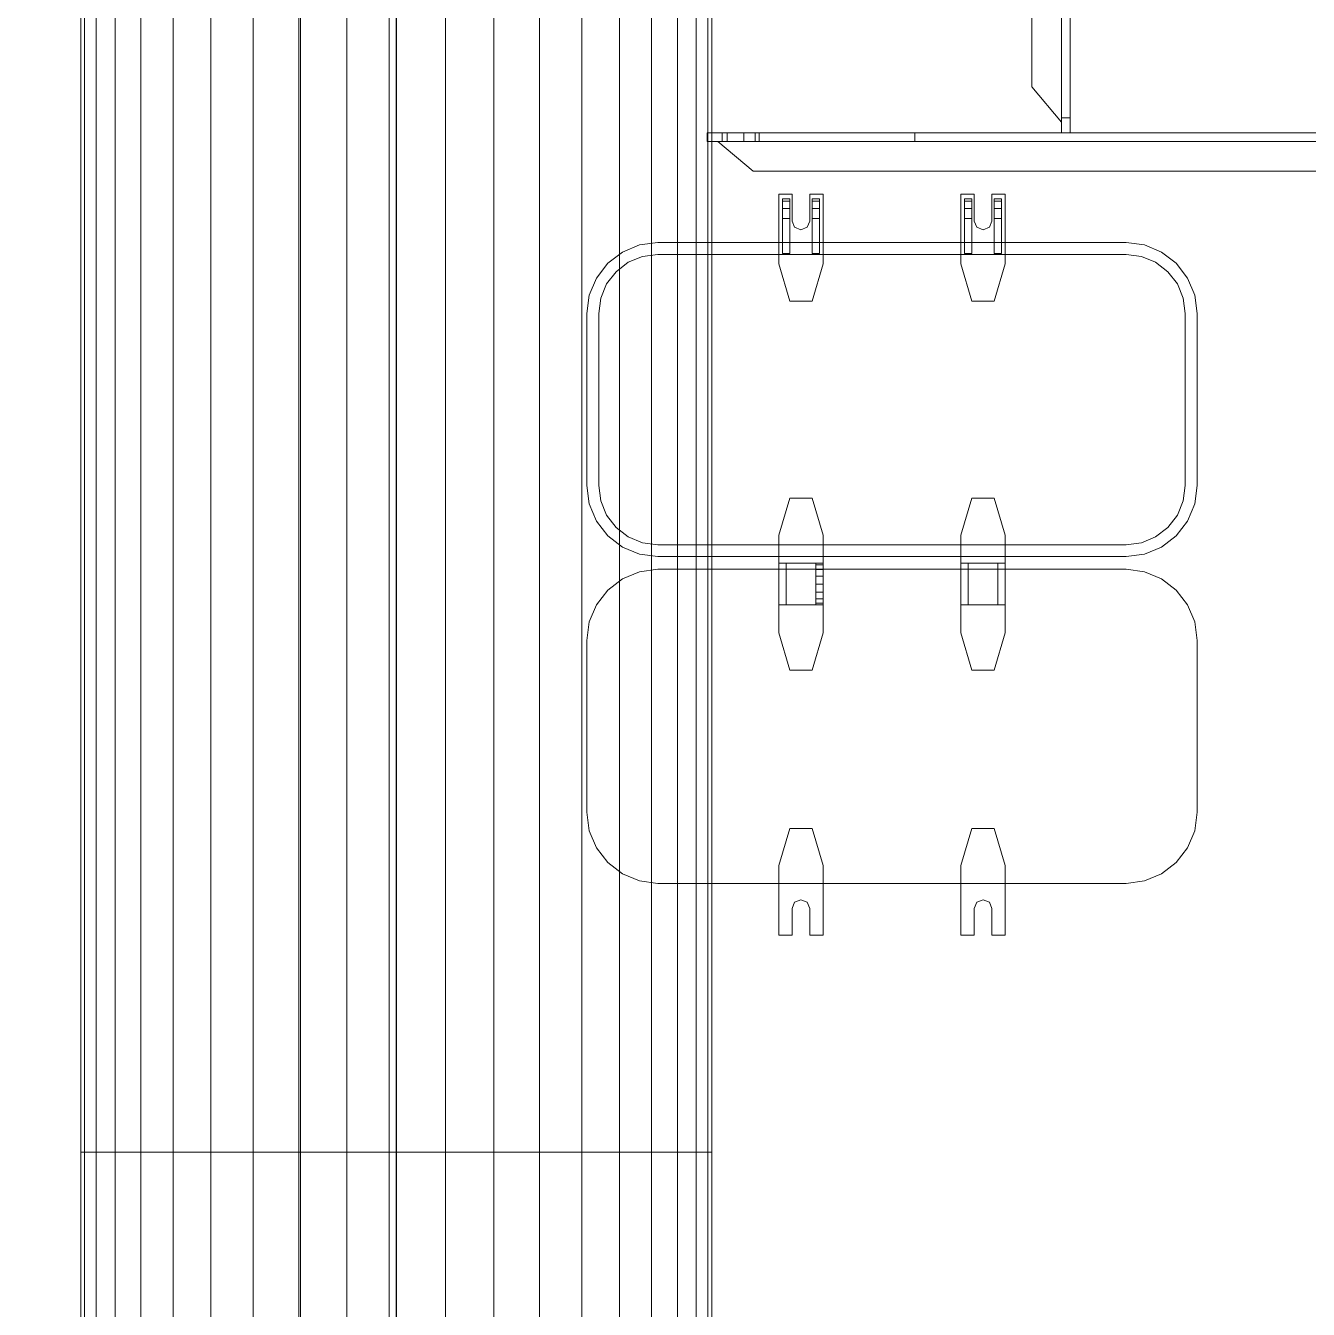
# Model space of a CAD drawing. Header units: millimetres. Extents: x -35117 to 70520, y -28859 to 27816.
# Drawn here: x 63216 to 64082, y -9443 to -8577 of the extents above; entities that cross this region are included whole.
import ezdxf

# ---------------------------------------------------------------- set-up
doc = ezdxf.new("R2010")
doc.units = ezdxf.units.MM
doc.layers.add('Hull', color=1, linetype='Continuous', lineweight=40)
doc.layers.add('PIPE_VENT', color=251, linetype='Continuous')

msp = doc.modelspace()

# ---------------------------------------------------------------- linework, layer by layer
at = {"layer": 'Hull', "color": 86, "linetype": 'Continuous', "lineweight": 9}
for p, q in [((63914.811, -7538.898), (63914.811, -8648.899)), ((63914.811, -8641.749), (63914.811, -7546.048)), ((63920.811, -8638.898), (63920.811, -7548.899)), ((63894.811, -7569.883), (63894.811, -8617.911)), ((63894.811, -8617.911), (63914.811, -8641.749)), ((63914.811, -8638.898), (63920.811, -8638.898)), ((63914.811, -8648.899), (63914.811, -8638.898)), ((63675.811, -8648.899), (63675.811, -8654.899)), ((63685.811, -8648.899), (63675.811, -8648.899)), ((63675.811, -8648.899), (63675.811, -8654.899)), ((63675.811, -8648.899), (63675.811, -8654.899)), ((63689.205, -8648.899), (63675.811, -8648.899)), ((63675.811, -8648.899), (63675.811, -8654.899)), ((63685.811, -8648.899), (63685.811, -8654.899)), ((63815.811, -8648.899), (63685.811, -8648.899)), ((63689.205, -8648.899), (63689.205, -8654.899)), ((63700.559, -8648.899), (63689.205, -8648.899)), ((63700.559, -8648.899), (63700.559, -8654.899)), ((63708.147, -8648.899), (63700.559, -8648.899)), ((63708.147, -8648.899), (63708.147, -8654.899)), ((63710.811, -8648.899), (63708.147, -8648.899)), ((63710.811, -8648.899), (63710.811, -8654.899)), ((64824.811, -8648.899), (63710.811, -8648.899)), ((63815.811, -8654.899), (63815.811, -8648.899)), ((63675.811, -8654.899), (63685.811, -8654.899)), ((63675.811, -8654.899), (63689.205, -8654.899)), ((63682.961, -8654.899), (63706.797, -8674.897)), ((64852.66, -8654.899), (63682.961, -8654.899)), ((63682.961, -8654.899), (63706.797, -8674.897)), ((63685.811, -8654.899), (63815.811, -8654.899)), ((63689.205, -8654.899), (63700.559, -8654.899)), ((63700.559, -8654.899), (63708.147, -8654.899)), ((63708.147, -8654.899), (63710.811, -8654.899)), ((63710.811, -8654.899), (64824.811, -8654.899))]:
    msp.add_line(p, q, dxfattribs=at)
for points in [[(63914.811, -8638.898), (63914.811, -7548.899), (63914.811, -7538.898)], [(63914.811, -7546.048), (63894.811, -7569.883), (63894.811, -8617.911), (63914.811, -8641.749)], [(63914.811, -8648.899), (63920.811, -8648.899), (63920.811, -8638.898)], [(63706.797, -8674.897), (64828.824, -8674.897), (64852.66, -8654.899)]]:
    msp.add_lwpolyline(points, dxfattribs=at)
at = {"layer": 'PIPE_VENT', "color": 251, "linetype": 'Continuous', "lineweight": 5}
for p, q in [((63401.104, -9736.921), (63401.104, -7143.561)), ((63401.104, -7143.561), (63401.104, -9736.921)), ((63466.065, -9736.921), (63466.065, -7143.561)), ((63466.065, -7143.561), (63466.065, -9736.921)), ((63465.811, -7153.898), (63465.811, -9725.898)), ((63252.811, -8436.896), (63252.811, -9336.896)), ((63255.434, -8436.896), (63255.434, -9336.896)), ((63263.236, -8436.896), (63263.236, -9336.896)), ((63276.025, -8436.896), (63276.025, -9336.896)), ((63293.49, -8436.896), (63293.49, -9336.896)), ((63315.197, -8436.896), (63315.197, -9336.896)), ((63340.612, -8436.896), (63340.612, -9336.896)), ((63369.112, -8436.896), (63369.112, -9336.896)), ((63399.99, -8436.896), (63399.99, -9336.896)), ((63432.49, -8436.896), (63432.49, -9336.896)), ((63465.811, -8436.896), (63465.811, -9336.896)), ((63499.131, -9336.896), (63499.131, -8436.896)), ((63531.631, -9336.896), (63531.631, -8436.896)), ((63562.51, -9336.896), (63562.51, -8436.896)), ((63591.01, -9336.896), (63591.01, -8436.896)), ((63616.424, -9336.896), (63616.424, -8436.896)), ((63638.131, -9336.896), (63638.131, -8436.896)), ((63655.596, -9336.896), (63655.596, -8436.896)), ((63668.385, -9336.896), (63668.385, -8436.896)), ((63676.188, -9336.896), (63676.188, -8436.896)), ((63678.811, -9336.896), (63678.811, -8436.896)), ((63465.811, -9736.896), (63465.811, -8652.012)), ((63465.811, -9736.896), (63465.811, -8652.012)), ((63465.811, -9736.896), (63465.811, -8652.012)), ((63465.811, -9736.896), (63465.811, -8652.012)), ((63732.987, -8690.476), (63723.987, -8690.476)), ((63723.987, -8690.476), (63723.987, -8737.476)), ((63731.486, -8695.203), (63726.486, -8695.203)), ((63731.486, -8695.203), (63731.486, -8700.04)), ((63744.986, -8690.476), (63744.986, -8708.478)), ((63753.986, -8690.476), (63744.986, -8690.476)), ((63753.986, -8690.476), (63744.986, -8690.476)), ((63751.486, -8695.203), (63746.486, -8695.203)), ((63751.486, -8695.203), (63751.486, -8700.04)), ((63855.986, -8690.476), (63846.986, -8690.476)), ((63846.986, -8690.476), (63846.986, -8737.476)), ((63854.486, -8695.203), (63849.486, -8695.203)), ((63854.486, -8695.203), (63854.486, -8700.04)), ((63867.986, -8690.476), (63867.986, -8708.478)), ((63876.986, -8690.476), (63867.986, -8690.476)), ((63876.986, -8690.476), (63867.986, -8690.476)), ((63874.486, -8695.203), (63869.486, -8695.203)), ((63874.486, -8695.203), (63874.486, -8700.04)), ((63731.486, -8700.04), (63726.486, -8700.04)), ((63751.486, -8700.04), (63746.486, -8700.04)), ((63854.486, -8700.04), (63849.486, -8700.04)), ((63874.486, -8700.04), (63869.486, -8700.04)), ((63726.486, -8706.843), (63726.486, -8730.475)), ((63743.229, -8712.72), (63738.986, -8714.478)), ((63744.986, -8708.478), (63743.229, -8712.72)), ((63746.486, -8706.843), (63746.486, -8730.475)), ((63849.486, -8706.843), (63849.486, -8730.475)), ((63866.229, -8712.72), (63861.986, -8714.478)), ((63867.986, -8708.478), (63866.229, -8712.72)), ((63869.486, -8706.843), (63869.486, -8730.475)), ((63618.486, -8729.407), (63608.545, -8737.037)), ((63630.063, -8724.61), (63618.486, -8729.407)), ((63642.486, -8722.974), (63630.063, -8724.61)), ((63642.486, -8730.976), (63632.133, -8732.337)), ((63958.486, -8722.974), (63642.486, -8722.974)), ((63958.486, -8730.976), (63642.486, -8730.976)), ((63608.545, -8737.037), (63600.918, -8746.973)), ((63622.486, -8736.335), (63614.201, -8742.688)), ((63632.133, -8732.337), (63622.486, -8736.335)), ((63723.987, -8737.476), (63731.486, -8762.476)), ((63846.986, -8737.476), (63854.486, -8762.476)), ((63600.918, -8746.973), (63596.121, -8758.552)), ((63614.201, -8742.688), (63607.846, -8750.977)), ((63607.846, -8750.977), (63603.85, -8760.621)), ((63596.121, -8758.552), (63594.486, -8770.978)), ((63603.85, -8760.621), (63602.486, -8770.978)), ((63594.486, -8770.978), (63594.486, -8886.976)), ((63602.486, -8770.978), (63602.486, -8886.976)), ((63594.486, -8886.976), (63596.121, -8899.402)), ((63602.486, -8886.976), (63603.85, -8897.327)), ((63731.486, -8895.478), (63723.987, -8920.478)), ((63746.486, -8895.478), (63731.486, -8895.478)), ((63854.486, -8895.478), (63846.986, -8920.478)), ((63869.486, -8895.478), (63854.486, -8895.478)), ((63596.121, -8899.402), (63600.918, -8910.975)), ((63603.85, -8897.327), (63607.846, -8906.977)), ((63600.918, -8910.975), (63608.545, -8920.917)), ((63607.846, -8906.977), (63614.201, -8915.259)), ((63608.545, -8920.917), (63618.486, -8928.547)), ((63614.201, -8915.259), (63622.486, -8921.619)), ((63622.486, -8921.619), (63632.133, -8925.611)), ((63723.987, -8920.478), (63723.987, -8967.475)), ((63846.986, -8920.478), (63846.986, -8967.475)), ((63618.486, -8928.547), (63630.063, -8933.338)), ((63630.063, -8945.112), (63618.486, -8949.909)), ((63642.486, -8943.476), (63630.063, -8945.112)), ((63958.486, -8943.476), (63642.486, -8943.476)), ((63753.986, -8939.478), (63723.987, -8939.478)), ((63723.987, -8939.478), (63723.987, -8986.475)), ((63723.987, -8939.478), (63753.986, -8939.478)), ((63723.987, -8967.475), (63723.987, -8939.478)), ((63748.987, -8967.475), (63748.987, -8939.478)), ((63748.987, -8939.478), (63748.987, -8967.475)), ((63753.986, -8940.54), (63748.987, -8940.54)), ((63753.986, -8943.573), (63748.987, -8943.573)), ((63753.986, -8943.573), (63753.986, -8940.54)), ((63753.986, -8948.121), (63753.986, -8943.573)), ((63876.986, -8939.478), (63846.986, -8939.478)), ((63846.986, -8939.478), (63846.986, -8986.475)), ((63846.986, -8939.478), (63876.986, -8939.478)), ((63846.986, -8967.475), (63846.986, -8939.478)), ((63871.986, -8967.475), (63871.986, -8939.478)), ((63618.486, -8949.909), (63608.545, -8957.532)), ((63753.986, -8948.121), (63748.987, -8948.121)), ((63753.986, -8953.473), (63748.987, -8953.473)), ((63753.986, -8953.473), (63753.986, -8948.121)), ((63753.986, -8958.832), (63753.986, -8953.473)), ((63608.545, -8957.532), (63600.918, -8967.475)), ((63753.986, -8958.832), (63748.987, -8958.832)), ((63753.986, -8963.373), (63748.987, -8963.373)), ((63753.986, -8963.373), (63753.986, -8958.832)), ((63753.986, -8966.407), (63753.986, -8963.373)), ((63600.918, -8967.475), (63596.121, -8979.053)), ((63753.986, -8967.475), (63723.987, -8967.475)), ((63753.986, -8966.407), (63748.987, -8966.407)), ((63876.986, -8967.475), (63846.986, -8967.475)), ((63596.121, -8979.053), (63594.486, -8991.474)), ((63723.987, -8986.475), (63731.486, -9011.475)), ((63846.986, -8986.475), (63854.486, -9011.475)), ((63594.486, -8991.474), (63594.486, -9107.477)), ((63594.486, -9107.477), (63596.121, -9119.898)), ((63596.121, -9119.898), (63600.918, -9131.476)), ((63731.486, -9118.476), (63723.987, -9143.476)), ((63746.486, -9118.476), (63731.486, -9118.476)), ((63854.486, -9118.476), (63846.986, -9143.476)), ((63869.486, -9118.476), (63854.486, -9118.476)), ((63600.918, -9131.476), (63608.545, -9141.419)), ((63608.545, -9141.419), (63618.486, -9149.042)), ((63723.987, -9143.476), (63723.987, -9190.473)), ((63846.986, -9143.476), (63846.986, -9190.473)), ((63618.486, -9149.042), (63630.063, -9153.84)), ((63743.229, -9168.232), (63738.986, -9166.474)), ((63743.229, -9168.232), (63744.986, -9172.474)), ((63744.986, -9172.474), (63744.986, -9190.473)), ((63866.229, -9168.232), (63861.986, -9166.474)), ((63866.229, -9168.232), (63867.986, -9172.474)), ((63867.986, -9172.474), (63867.986, -9190.473)), ((63723.987, -9190.473), (63732.987, -9190.473)), ((63846.986, -9190.473), (63855.986, -9190.473)), ((63252.811, -9336.896), (63255.434, -9336.896)), ((63252.811, -9336.896), (63252.811, -9736.896)), ((63255.434, -9336.896), (63252.811, -9336.896)), ((63255.434, -9336.896), (63263.236, -9336.896)), ((63255.434, -9336.896), (63255.434, -9736.896)), ((63263.236, -9336.896), (63255.434, -9336.896)), ((63263.236, -9336.896), (63276.025, -9336.896)), ((63263.236, -9336.896), (63263.236, -9736.896)), ((63276.025, -9336.896), (63263.236, -9336.896)), ((63276.025, -9336.896), (63293.49, -9336.896)), ((63276.025, -9336.896), (63276.025, -9736.896)), ((63293.49, -9336.896), (63276.025, -9336.896)), ((63293.49, -9336.896), (63315.197, -9336.896)), ((63293.49, -9336.896), (63293.49, -9736.896)), ((63315.197, -9336.896), (63293.49, -9336.896)), ((63315.197, -9336.896), (63340.612, -9336.896)), ((63315.197, -9336.896), (63315.197, -9736.896)), ((63340.612, -9336.896), (63315.197, -9336.896)), ((63340.612, -9336.896), (63369.112, -9336.896)), ((63340.612, -9336.896), (63340.612, -9736.896)), ((63369.112, -9336.896), (63340.612, -9336.896)), ((63369.112, -9336.896), (63399.99, -9336.896)), ((63369.112, -9336.896), (63369.112, -9736.896)), ((63399.99, -9336.896), (63369.112, -9336.896)), ((63399.99, -9336.896), (63432.49, -9336.896)), ((63399.99, -9336.896), (63399.99, -9736.896)), ((63432.49, -9336.896), (63399.99, -9336.896)), ((63432.49, -9336.896), (63465.811, -9336.896)), ((63432.49, -9336.896), (63432.49, -9736.896)), ((63465.811, -9336.896), (63432.49, -9336.896)), ((63465.811, -9336.896), (63499.131, -9336.896)), ((63465.811, -9336.896), (63465.811, -9736.896)), ((63499.131, -9336.896), (63465.811, -9336.896)), ((63499.131, -9336.896), (63531.631, -9336.896)), ((63499.131, -9736.896), (63499.131, -9336.896)), ((63531.631, -9336.896), (63499.131, -9336.896)), ((63531.631, -9336.896), (63562.51, -9336.896)), ((63531.631, -9736.896), (63531.631, -9336.896)), ((63562.51, -9336.896), (63531.631, -9336.896)), ((63562.51, -9336.896), (63591.01, -9336.896)), ((63562.51, -9736.896), (63562.51, -9336.896)), ((63591.01, -9336.896), (63562.51, -9336.896)), ((63591.01, -9336.896), (63616.424, -9336.896)), ((63591.01, -9736.896), (63591.01, -9336.896)), ((63616.424, -9336.896), (63591.01, -9336.896)), ((63616.424, -9336.896), (63638.131, -9336.896)), ((63616.424, -9736.896), (63616.424, -9336.896)), ((63638.131, -9336.896), (63616.424, -9336.896)), ((63638.131, -9336.896), (63655.596, -9336.896)), ((63638.131, -9736.896), (63638.131, -9336.896)), ((63655.596, -9336.896), (63638.131, -9336.896)), ((63655.596, -9336.896), (63668.385, -9336.896)), ((63655.596, -9736.896), (63655.596, -9336.896)), ((63668.385, -9336.896), (63655.596, -9336.896)), ((63668.385, -9336.896), (63676.188, -9336.896)), ((63668.385, -9736.896), (63668.385, -9336.896)), ((63676.188, -9336.896), (63668.385, -9336.896)), ((63676.188, -9336.896), (63678.811, -9336.896)), ((63676.188, -9736.896), (63676.188, -9336.896)), ((63678.811, -9336.896), (63676.188, -9336.896)), ((63678.811, -9736.896), (63678.811, -9336.896))]:
    msp.add_line(p, q, dxfattribs=at)
for points in [[(60726.023, -9736.921), (63401.186, -9736.921), (63401.186, -7143.561), (60726.023, -7143.561)], [(63401.104, -7143.561), (63461.104, -7143.561), (63461.104, -9736.921), (63401.104, -9736.921)], [(63732.987, -8690.476), (63723.987, -8690.476), (63723.987, -8737.476), (63731.486, -8762.476)], [(63726.486, -8693.451), (63731.486, -8693.451), (63731.486, -8695.203)], [(63726.486, -8730.475), (63726.486, -8706.843), (63726.486, -8700.043), (63726.486, -8695.203), (63726.486, -8693.451)], [(63726.486, -8693.451), (63726.486, -8695.203), (63726.486, -8700.04), (63726.486, -8706.843)], [(63731.486, -8762.476), (63746.486, -8762.476), (63753.986, -8737.476), (63753.986, -8690.476)], [(63738.986, -8714.478), (63734.744, -8712.72), (63732.987, -8708.478), (63732.987, -8690.476)], [(63744.986, -8690.476), (63744.986, -8708.478), (63743.229, -8712.72), (63738.986, -8714.478)], [(63746.486, -8693.451), (63751.486, -8693.451), (63751.486, -8695.203)], [(63746.486, -8730.475), (63746.486, -8706.843), (63746.486, -8700.043), (63746.486, -8695.203), (63746.486, -8693.451)], [(63746.486, -8693.451), (63746.486, -8695.203), (63746.486, -8700.04), (63746.486, -8706.843)], [(63855.986, -8690.476), (63846.986, -8690.476), (63846.986, -8737.476), (63854.486, -8762.476)], [(63849.486, -8693.451), (63854.486, -8693.451), (63854.486, -8695.203)], [(63849.486, -8730.475), (63849.486, -8706.843), (63849.486, -8700.043), (63849.486, -8695.203), (63849.486, -8693.451)], [(63849.486, -8693.451), (63849.486, -8695.203), (63849.486, -8700.04), (63849.486, -8706.843)], [(63854.486, -8762.476), (63869.486, -8762.476), (63876.986, -8737.476), (63876.986, -8690.476)], [(63861.986, -8714.478), (63857.744, -8712.72), (63855.986, -8708.478), (63855.986, -8690.476)], [(63867.986, -8690.476), (63867.986, -8708.478), (63866.229, -8712.72), (63861.986, -8714.478)], [(63869.486, -8693.451), (63874.486, -8693.451), (63874.486, -8695.203)], [(63869.486, -8730.475), (63869.486, -8706.843), (63869.486, -8700.043), (63869.486, -8695.203), (63869.486, -8693.451)], [(63869.486, -8693.451), (63869.486, -8695.203), (63869.486, -8700.04), (63869.486, -8706.843)], [(63731.486, -8700.04), (63731.486, -8706.843), (63726.486, -8706.843)], [(63751.486, -8700.04), (63751.486, -8706.843), (63746.486, -8706.843)], [(63854.486, -8700.04), (63854.486, -8706.843), (63849.486, -8706.843)], [(63874.486, -8700.04), (63874.486, -8706.843), (63869.486, -8706.843)], [(63726.486, -8706.843), (63731.486, -8706.843), (63731.486, -8730.475), (63726.486, -8730.475)], [(63746.486, -8706.843), (63751.486, -8706.843), (63751.486, -8730.475), (63746.486, -8730.475)], [(63849.486, -8706.843), (63854.486, -8706.843), (63854.486, -8730.475), (63849.486, -8730.475)], [(63869.486, -8706.843), (63874.486, -8706.843), (63874.486, -8730.475), (63869.486, -8730.475)], [(63958.486, -8722.974), (63642.486, -8722.974), (63630.063, -8724.61), (63618.486, -8729.407), (63608.545, -8737.037), (63600.918, -8746.973), (63596.121, -8758.552), (63594.486, -8770.978)], [(63602.486, -8886.976), (63602.486, -8770.978), (63603.85, -8760.621), (63607.846, -8750.977), (63614.201, -8742.688), (63622.486, -8736.335), (63632.133, -8732.337), (63642.486, -8730.976), (63958.486, -8730.976)], [(63630.063, -8933.338), (63642.486, -8934.974), (63958.486, -8934.974), (63970.91, -8933.338), (63982.486, -8928.547), (63992.428, -8920.917), (64000.055, -8910.975), (64004.852, -8899.402), (64006.486, -8886.976), (64006.486, -8770.978), (64004.852, -8758.552), (64000.055, -8746.973), (63992.428, -8737.037), (63982.486, -8729.407), (63970.91, -8724.61), (63958.486, -8722.974)], [(63958.486, -8730.976), (63968.84, -8732.337), (63978.487, -8736.335), (63986.772, -8742.688), (63993.127, -8750.977), (63997.123, -8760.621), (63998.486, -8770.978), (63998.486, -8886.976), (63997.123, -8897.327), (63993.127, -8906.977), (63986.772, -8915.259), (63978.487, -8921.619), (63968.84, -8925.611), (63958.486, -8926.978), (63642.486, -8926.978), (63632.133, -8925.611)], [(63594.486, -8770.978), (63594.486, -8886.976), (63596.121, -8899.402), (63600.918, -8910.975), (63608.545, -8920.917), (63618.486, -8928.547), (63630.063, -8933.338)], [(63632.133, -8925.611), (63622.486, -8921.619), (63614.201, -8915.259), (63607.846, -8906.977), (63603.85, -8897.327), (63602.486, -8886.976)], [(63723.987, -8967.475), (63723.987, -8920.478), (63731.486, -8895.478), (63746.486, -8895.478)], [(63746.486, -8895.478), (63753.986, -8920.478), (63753.986, -8967.475)], [(63846.986, -8967.475), (63846.986, -8920.478), (63854.486, -8895.478), (63869.486, -8895.478)], [(63869.486, -8895.478), (63876.986, -8920.478), (63876.986, -8967.475)], [(63958.486, -8943.476), (63642.486, -8943.476), (63630.063, -8945.112), (63618.486, -8949.909), (63608.545, -8957.532), (63600.918, -8967.475), (63596.121, -8979.053), (63594.486, -8991.474)], [(63630.063, -9153.84), (63642.486, -9155.475), (63958.486, -9155.475), (63970.91, -9153.84), (63982.486, -9149.042), (63992.428, -9141.419), (64000.055, -9131.476), (64004.852, -9119.898), (64006.486, -9107.477), (64006.486, -8991.474), (64004.852, -8979.053), (64000.055, -8967.475), (63992.428, -8957.532), (63982.486, -8949.909), (63970.91, -8945.112), (63958.486, -8943.476)], [(63731.486, -9011.475), (63723.987, -8986.475), (63723.987, -8939.478)], [(63723.987, -8967.475), (63728.986, -8967.475), (63728.986, -8939.478), (63723.987, -8939.478)], [(63723.987, -8939.478), (63723.987, -8940.54), (63723.987, -8943.573), (63723.987, -8948.121), (63723.987, -8953.473), (63723.987, -8958.832), (63723.987, -8963.373), (63723.987, -8966.407), (63723.987, -8967.475)], [(63753.986, -8939.478), (63753.986, -8986.475), (63746.486, -9011.475), (63731.486, -9011.475)], [(63748.987, -8967.475), (63753.986, -8967.475), (63753.986, -8939.478), (63748.987, -8939.478)], [(63748.987, -8939.478), (63748.987, -8940.54), (63748.987, -8943.573), (63748.987, -8948.121), (63748.987, -8953.473), (63748.987, -8958.832), (63748.987, -8963.373), (63748.987, -8966.407), (63748.987, -8967.475)], [(63753.986, -8940.54), (63753.986, -8939.478), (63748.987, -8939.478)], [(63748.987, -8967.475), (63748.987, -8966.407), (63748.987, -8963.373), (63748.987, -8958.832), (63748.987, -8953.473), (63748.987, -8948.121), (63748.987, -8943.573), (63748.987, -8940.54), (63748.987, -8939.478)], [(63854.486, -9011.475), (63846.986, -8986.475), (63846.986, -8939.478)], [(63846.986, -8967.475), (63851.986, -8967.475), (63851.986, -8939.478), (63846.986, -8939.478)], [(63846.986, -8939.478), (63846.986, -8940.54), (63846.986, -8943.573), (63846.986, -8948.121), (63846.986, -8953.473), (63846.986, -8958.832), (63846.986, -8963.373), (63846.986, -8966.407), (63846.986, -8967.475)], [(63876.986, -8939.478), (63876.986, -8986.475), (63869.486, -9011.475), (63854.486, -9011.475)], [(63871.986, -8967.475), (63876.986, -8967.475), (63876.986, -8939.478), (63871.986, -8939.478)], [(63871.986, -8939.478), (63871.986, -8940.54), (63871.986, -8943.573), (63871.986, -8948.121), (63871.986, -8953.473), (63871.986, -8958.832), (63871.986, -8963.373), (63871.986, -8966.407), (63871.986, -8967.475)], [(63748.987, -8967.475), (63753.986, -8967.475), (63753.986, -8966.407)], [(63594.486, -8991.474), (63594.486, -9107.477), (63596.121, -9119.898), (63600.918, -9131.476), (63608.545, -9141.419), (63618.486, -9149.042), (63630.063, -9153.84)], [(63746.486, -9118.476), (63731.486, -9118.476), (63723.987, -9143.476), (63723.987, -9190.473)], [(63744.986, -9190.473), (63753.986, -9190.473), (63753.986, -9143.476), (63746.486, -9118.476)], [(63869.486, -9118.476), (63854.486, -9118.476), (63846.986, -9143.476), (63846.986, -9190.473)], [(63867.986, -9190.473), (63876.986, -9190.473), (63876.986, -9143.476), (63869.486, -9118.476)], [(63732.987, -9190.473), (63732.987, -9172.474), (63734.744, -9168.232), (63738.986, -9166.474)], [(63738.986, -9166.474), (63743.229, -9168.232), (63744.986, -9172.474), (63744.986, -9190.473)], [(63855.986, -9190.473), (63855.986, -9172.474), (63857.744, -9168.232), (63861.986, -9166.474)], [(63861.986, -9166.474), (63866.229, -9168.232), (63867.986, -9172.474), (63867.986, -9190.473)]]:
    msp.add_lwpolyline(points, dxfattribs=at)

doc.saveas('drawing.dxf')
